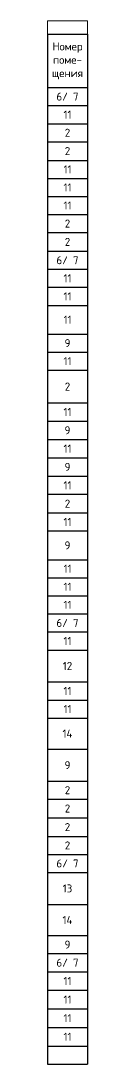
# Model space of a CAD drawing. Header units: millimetres. Extents: x -510890 to 418982, y -118257 to 141350.
# Drawn here: x 156871 to 158371, y -33015 to 6087 of the extents above; entities that cross this region are included whole.
import ezdxf

# ---------------------------------------------------------------- set-up
doc = ezdxf.new("R2010")
doc.units = ezdxf.units.MM
doc.layers.add('АР_Площадь контур', color=220, linetype='Continuous', lineweight=35, plot=False)
doc.styles.add('ISOCPEUR', font='isocpeur.ttf', dxfattribs={"height": 800})

# ---------------------------------------------------------------- blocks, each defined once
blk = doc.blocks.new('*T46')
at = {"layer": 'Defpoints', "color": 8, "linetype": 'ByBlock', "lineweight": 0, "transparency": 16777216}
for p, q in [((0, 0), (1500, 0)), ((0, 0), (0, -500)), ((1500, 0), (1500, -500))]:
    blk.add_line(p, q, dxfattribs=at)
at = {"layer": 'АР_Площадь контур', "color": 0, "linetype": 'ByBlock', "lineweight": 30, "transparency": 16777216}
for p, q in [((0, -500), (1500, -500)), ((0, -500), (0, -39102)), ((1500, -500), (1500, -39102)), ((0, -2500), (1500, -2500)), ((0, -39102), (1500, -39102))]:
    blk.add_line(p, q, dxfattribs=at)
at = {"layer": 'АР_Площадь контур', "color": 0, "linetype": 'ByBlock', "lineweight": -2, "transparency": 16777216}
for p, q in [((0, -3177), (1500, -3177)), ((0, -3854), (1500, -3854)), ((0, -4531), (1500, -4531)), ((0, -5228), (1500, -5228)), ((0, -5905), (1500, -5905)), ((0, -6582), (1500, -6582)), ((0, -7258), (1500, -7258)), ((0, -7935), (1500, -7935)), ((0, -8632), (1500, -8632)), ((0, -9309), (1500, -9309)), ((0, -9986), (1500, -9986)), ((0, -10663), (1500, -10663)), ((0, -11740), (1500, -11740)), ((0, -12417), (1500, -12417)), ((0, -13094), (1500, -13094)), ((0, -14321), (1500, -14321)), ((0, -14998), (1500, -14998)), ((0, -15695), (1500, -15695)), ((0, -16372), (1500, -16372)), ((0, -17068), (1500, -17068)), ((0, -17745), (1500, -17745)), ((0, -18442), (1500, -18442)), ((0, -19119), (1500, -19119)), ((0, -20196), (1500, -20196)), ((0, -20873), (1500, -20873)), ((0, -21550), (1500, -21550)), ((0, -22227), (1500, -22227)), ((0, -22904), (1500, -22904)), ((0, -23581), (1500, -23581)), ((0, -24778), (1500, -24778)), ((0, -25455), (1500, -25455)), ((0, -26132), (1500, -26132)), ((0, -27298), (1500, -27298)), ((0, -28495), (1500, -28495)), ((0, -29172), (1500, -29172)), ((0, -29869), (1500, -29869)), ((0, -30566), (1500, -30566)), ((0, -31243), (1500, -31243)), ((0, -31920), (1500, -31920)), ((0, -33117), (1500, -33117)), ((0, -34284), (1500, -34284)), ((0, -34961), (1500, -34961)), ((0, -35638), (1500, -35638)), ((0, -36335), (1500, -36335)), ((0, -37032), (1500, -37032)), ((0, -37728), (1500, -37728)), ((0, -38425), (1500, -38425))]:
    blk.add_line(p, q, dxfattribs=at)
at = {"layer": 'АР_Площадь контур', "transparency": 16777216, "char_height": 300, "attachment_point": 5, "style": 'ISOCPEUR'}
for s, insert, width in [('Номер поме- щения', (750, -1500), 1400), ('6/ 7', (750, -2838), 1223.08), ('11', (750, -3515), 1223.08), ('2', (750, -4192), 1223.08), ('2', (750, -4879), 1223.08), ('11', (750, -5566), 1223.08), ('11', (750, -6243), 1223.08), ('11', (750, -6920), 1223.08), ('2', (750, -7597), 1223.08), ('2', (750, -8284), 1223.08), ('6/ 7', (750, -8971), 1223.08), ('11', (750, -9648), 1223.08), ('11', (750, -10325), 1223.08), ('11', (750, -11202), 1223.08), ('9', (750, -12078), 1223.08), ('11', (750, -12755), 1223.08), ('2', (750, -13707), 1223.08), ('11', (750, -14659), 1223.08), ('9', (750, -15346), 1223.08), ('11', (750, -16033), 1223.08), ('9', (750, -16720), 1223.08), ('11', (750, -17407), 1223.08), ('2', (750, -18094), 1223.08), ('11', (750, -18781), 1223.08), ('9', (750, -19658), 1223.08), ('11', (750, -20535), 1223.08), ('11', (750, -21212), 1223.08), ('11', (750, -21888), 1223.08), ('6/ 7', (750, -22565), 1223.08), ('11', (750, -23242), 1223.08), ('12', (750, -24179), 1223.08), ('11', (750, -25116), 1223.08), ('11', (750, -25793), 1223.08), ('14', (750, -26715), 1223.08), ('9', (750, -27897), 1223.08), ('2', (750, -28834), 1223.08), ('2', (750, -29521), 1223.08), ('2', (750, -30218), 1223.08), ('2', (750, -30905), 1223.08), ('6/ 7', (750, -31582), 1223.08), ('13', (750, -32518), 1223.08), ('14', (750, -33700), 1223.08), ('9', (750, -34622), 1223.08), ('6/ 7', (750, -35299), 1223.08), ('11', (750, -35986), 1223.08), ('11', (750, -36683), 1223.08), ('11', (750, -37380), 1223.08), ('11', (750, -38077), 1223.08)]:
    blk.add_mtext(s, dxfattribs=dict(at, insert=insert, width=width))

msp = doc.modelspace()

# ---------------------------------------------------------------- block references
msp.add_blockref('*T46', (156870.5, 6087.1))

doc.saveas('drawing.dxf')
